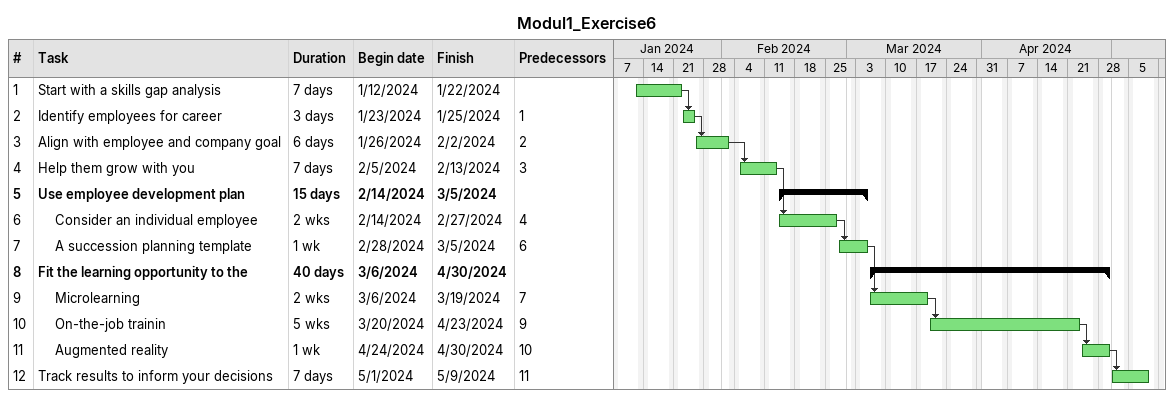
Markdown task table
Modul1_Exercise6

| ID | Level | Task | Duration | Start | Finish | Predecessors |
|---|---|---|---|---|---|---|
| 1 | 1 | Start with a skills gap analysis | 7d | 2024-01-12 | 2024-01-22 |  |
| 2 | 1 | Identify employees for career | 3d | 2024-01-23 | 2024-01-25 | 1 |
| 3 | 1 | Align with employee and company goal | 6d | 2024-01-26 | 2024-02-02 | 2 |
| 4 | 1 | Help them grow with you | 7d | 2024-02-05 | 2024-02-13 | 3 |
| 5 | 1 | **Use employee development plan** | 15d | 2024-02-14 | 2024-03-05 |  |
| 6 | 2 | Consider an individual employee | 2w | 2024-02-14 | 2024-02-27 | 4 |
| 7 | 2 | A succession planning template | 1w | 2024-02-28 | 2024-03-05 | 6 |
| 8 | 1 | **Fit the learning opportunity to the** | 40d | 2024-03-06 | 2024-04-30 |  |
| 9 | 2 | Microlearning | 2w | 2024-03-06 | 2024-03-19 | 7 |
| 10 | 2 | On-the-job trainin | 5w | 2024-03-20 | 2024-04-23 | 9 |
| 11 | 2 | Augmented reality | 1w | 2024-04-24 | 2024-04-30 | 10 |
| 12 | 1 | Track results to inform your decisions | 7d | 2024-05-01 | 2024-05-09 | 11 |
